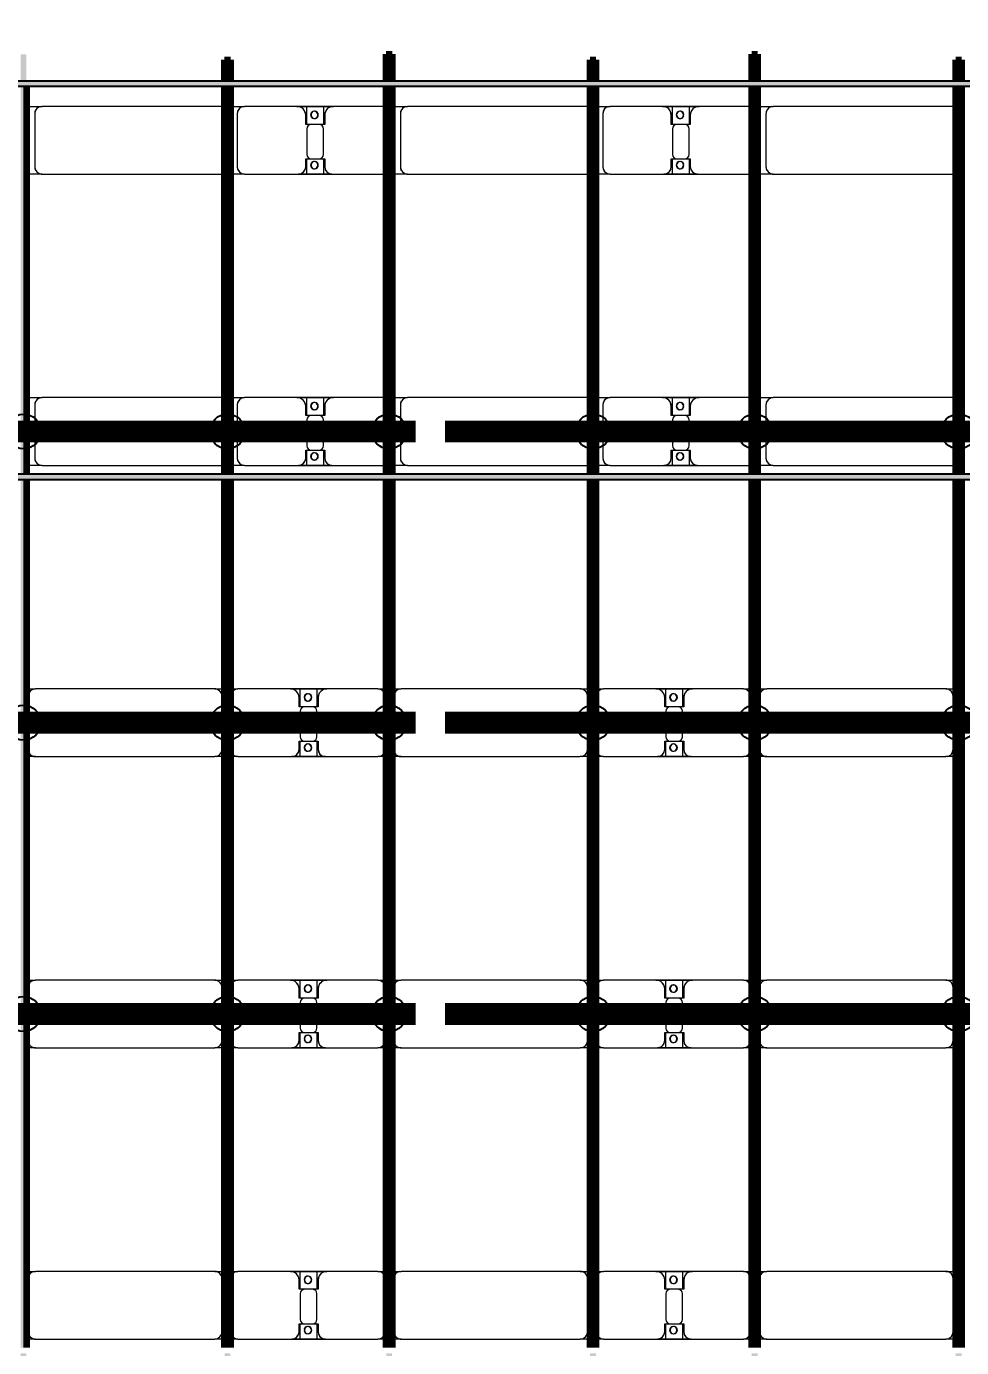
# Model space of a CAD drawing. Header units: millimetres. Extents: x -268744 to 115753, y -96240 to -10461.
# Drawn here: x 8900 to 15320, y -28607 to -19534 of the extents above; entities that cross this region are included whole.
import ezdxf

# ---------------------------------------------------------------- set-up
doc = ezdxf.new("R2010")
doc.units = ezdxf.units.MM
for name, color, linetype, lineweight in [('A-ANNO-DIMS', 211, 'Continuous', 9), ('A-ANNO-DIMS-900', 211, 'Continuous', 9), ('A-GENM', 13, 'Continuous', 9), ('S-BEAM', 12, 'Continuous', 9)]:
    doc.layers.add(name, color=color, linetype=linetype, lineweight=lineweight)
doc.layers.add('GC-HOP 40x60 GIA CUONG', color=1, linetype='Continuous')
doc.styles.add('Trebuchet MS', font='trebuc.ttf', dxfattribs={"width": 0.8, "height": 2700})
doc.dimstyles.new('Arc_Length_-_3mm_Trebuchet_MS_3', dxfattribs={"dimscale": 304.8, "dimtxt": 2783.567448, "dimasz": 2.952756, "dimexe": 4.429134, "dimexo": 4.429134, "dimgap": 0.885827, "dimtad": 1, "dimdec": 0, "dimrnd": 10, "dimzin": 0, "dimdsep": 46, "dimtxsty": 'Trebuchet MS', "dimblk1": 'OBLIQUE', "dimblk2": 'OBLIQUE', "dimsah": 1, "dimcen": 0.09, "dimdle": 2.952756, "dimazin": 0, "dimtfac": 1, "dimtdec": 4, "dimtix": 1, "dimtmove": 0, "dimatfit": 3, "dimfxl": 1, "dimtvp": 1, "dimtfill": 1, "dimtolj": 1, "dimtzin": 0, "dimarcsym": 2})

# ---------------------------------------------------------------- blocks, each defined once
blk = doc.blocks.new('Dầm C52 - Hộp 40x60-104813-KHUNG KẾT CẤU BÈ PIN 1')
at = {"layer": 'S-BEAM', "lineweight": 25}
blk.add_hatch(color=4, dxfattribs=at).paths.add_polyline_path([(-145811, -20), (145811, -20), (145811, 20), (-145811, 20)])
at = {"layer": 'S-BEAM', "color": 4, "lineweight": 25}
for p, q in [((-145811, 20), (145811, 20)), ((145811, -20), (-145811, -20))]:
    blk.add_line(p, q, dxfattribs=at)
blk = doc.blocks.new('Dầm C52 - Hộp 40x60-V24-KHUNG KẾT CẤU BÈ PIN 1')
at = {"layer": 'S-BEAM', "lineweight": 25}
blk.add_hatch(color=4, dxfattribs=at).paths.add_polyline_path([(-145811, -20), (145811, -20), (145811, 20), (-145811, 20)])
at = {"layer": 'S-BEAM', "color": 4, "lineweight": 25}
for p, q in [((-145811, 20), (145811, 20)), ((145811, -20), (-145811, -20))]:
    blk.add_line(p, q, dxfattribs=at)
blk = doc.blocks.new('Dai phao do pin - DẢI PHAO ĐỠ PIN-V100-KHUNG KẾT CẤU BÈ PIN 1')
at = {"layer": 'A-GENM', "color": 7}
for p, q in [((44497.6, 241.6), (44559.7, 241.6)), ((44497.6, 241.6), (44559.7, 241.6)), ((44509.7, 191.6), (44509.7, -173.4)), ((45790.3, 241.6), (44559.7, 241.6)), ((45790.3, 241.6), (45857.6, 241.6)), ((45790.3, 241.6), (45857.6, 241.6)), ((45840.3, -173.4), (45840.3, 191.6)), ((45897.6, 241.6), (45949.7, 241.6)), ((45897.6, 241.6), (45949.7, 241.6)), ((45899.7, 191.6), (45899.7, -173.4)), ((46309.7, 241.6), (45949.7, 241.6)), ((46309.7, 241.6), (46492.2, 241.6)), ((46492.2, 241.6), (46309.7, 241.6)), ((46369.7, 118.2), (46369.7, 181.6)), ((46377.8, 241.6), (46560.3, 241.6)), ((46377.8, 116.2), (46377.8, 241.6)), ((46560.3, 241.6), (46383.6, 241.6)), ((46492.2, 241.6), (46492.2, 116.2)), ((46500.3, 181.6), (46500.3, 118.2)), ((46910.3, 241.6), (46560.3, 241.6)), ((46910.3, 241.6), (46967.6, 241.6)), ((46910.3, 241.6), (46967.6, 241.6)), ((46960.3, -173.4), (46960.3, 191.6)), ((47007.6, 241.6), (47069.7, 241.6)), ((47007.6, 241.6), (47069.7, 241.6)), ((47019.7, 191.6), (47019.7, -173.4)), ((48300.3, 241.6), (47069.7, 241.6)), ((48300.3, 241.6), (48367.6, 241.6)), ((48300.3, 241.6), (48367.6, 241.6)), ((48350.3, -173.4), (48350.3, 191.6)), ((48407.6, 241.6), (48459.7, 241.6)), ((48407.6, 241.6), (48459.7, 241.6)), ((48409.7, 191.6), (48409.7, -173.4)), ((48819.7, 241.6), (48459.7, 241.6)), ((48819.7, 241.6), (49002.2, 241.6)), ((49002.2, 241.6), (48819.7, 241.6)), ((48879.7, 118.2), (48879.7, 181.6)), ((48887.8, 241.6), (49070.3, 241.6)), ((48887.8, 116.2), (48887.8, 241.6)), ((49070.3, 241.6), (48887.8, 241.6)), ((49002.2, 241.6), (49002.2, 116.2)), ((49010.3, 181.6), (49010.3, 118.2)), ((49420.3, 241.6), (49070.3, 241.6)), ((49420.3, 241.6), (49477.6, 241.6)), ((49420.3, 241.6), (49477.6, 241.6)), ((49470.3, -173.4), (49470.3, 191.6)), ((49517.6, 241.6), (49579.7, 241.6)), ((49517.6, 241.6), (49579.7, 241.6)), ((49529.7, 191.6), (49529.7, -173.4)), ((50810.3, 241.6), (49579.7, 241.6)), ((50810.3, 241.6), (50877.6, 241.6)), ((50810.3, 241.6), (50877.6, 241.6)), ((50860.3, -173.4), (50860.3, 191.6)), ((46462.2, 118.2), (46369.7, 118.2)), ((46500.3, 118.2), (46407.8, 118.2)), ((48972.2, 118.2), (48879.7, 118.2)), ((49010.3, 118.2), (48917.8, 118.2)), ((46377.8, 88.2), (46377.8, -88.2)), ((46492.2, -88.2), (46492.2, 88.2)), ((48887.8, 88.2), (48887.8, -88.2)), ((49002.2, -88.2), (49002.2, 88.2)), ((46369.7, -173.4), (46369.7, -118.2)), ((46369.7, -118.2), (46462.2, -118.2)), ((46377.8, -223.4), (46377.8, -116.2)), ((46407.8, -118.2), (46500.3, -118.2)), ((46492.2, -116.2), (46492.2, -223.4)), ((46500.3, -118.2), (46500.3, -173.4)), ((48879.7, -173.4), (48879.7, -118.2)), ((48879.7, -118.2), (48972.2, -118.2)), ((48887.8, -223.4), (48887.8, -116.2)), ((48917.8, -118.2), (49010.3, -118.2)), ((49002.2, -116.2), (49002.2, -223.4)), ((49010.3, -118.2), (49010.3, -173.4)), ((44559.7, -223.4), (44497.6, -223.4)), ((44559.7, -223.4), (44497.6, -223.4)), ((44559.7, -223.4), (45790.3, -223.4)), ((45857.6, -223.4), (45790.3, -223.4)), ((45857.6, -223.4), (45790.3, -223.4)), ((45949.7, -223.4), (45897.6, -223.4)), ((45949.7, -223.4), (45897.6, -223.4)), ((45949.7, -223.4), (46319.7, -223.4)), ((46492.2, -223.4), (46319.7, -223.4)), ((46319.7, -223.4), (46492.2, -223.4)), ((46550.3, -223.4), (46377.8, -223.4)), ((46383.6, -223.4), (46550.3, -223.4)), ((46550.3, -223.4), (46910.3, -223.4)), ((46967.6, -223.4), (46910.3, -223.4)), ((46967.6, -223.4), (46910.3, -223.4)), ((47069.7, -223.4), (47007.6, -223.4)), ((47069.7, -223.4), (47007.6, -223.4)), ((47069.7, -223.4), (48300.3, -223.4)), ((48367.6, -223.4), (48300.3, -223.4)), ((48367.6, -223.4), (48300.3, -223.4)), ((48459.7, -223.4), (48407.6, -223.4)), ((48459.7, -223.4), (48407.6, -223.4)), ((48459.7, -223.4), (48829.7, -223.4)), ((49002.2, -223.4), (48829.7, -223.4)), ((48829.7, -223.4), (49002.2, -223.4)), ((49060.3, -223.4), (48887.8, -223.4)), ((48887.8, -223.4), (49060.3, -223.4)), ((49060.3, -223.4), (49420.3, -223.4)), ((49477.6, -223.4), (49420.3, -223.4)), ((49477.6, -223.4), (49420.3, -223.4)), ((49579.7, -223.4), (49517.6, -223.4)), ((49579.7, -223.4), (49517.6, -223.4)), ((49579.7, -223.4), (50810.3, -223.4)), ((50877.6, -223.4), (50810.3, -223.4)), ((50877.6, -223.4), (50810.3, -223.4))]:
    blk.add_line(p, q, dxfattribs=at)
for centre, radius, start, end in [((44559.7, 191.6), 50, 90, 180), ((44559.7, 191.6), 50, 150, 180), ((44559.7, 191.6), 50, 105, 135), ((45790.3, 191.6), 50, 0, 90), ((45790.3, 191.6), 50, 60, 90), ((45790.3, 191.6), 50, 15, 30), ((45949.7, 191.6), 50, 90, 180), ((45949.7, 191.6), 50, 105, 180), ((46309.7, 181.6), 60, 0, 90), ((46309.7, 181.6), 60, 0, 60), ((46428.6, 183.2), 25, 0, 180), ((46428.6, 183.2), 25, 180, 360), ((46428.6, 183.2), 25, 0, 165), ((46431.4, 183.2), 25, 0, 180), ((46431.4, 183.2), 25, 90, 180), ((46431.4, 183.2), 25, 180, 0), ((46431.4, 183.2), 25, 180, 300), ((46428.6, 183.2), 25, 210, 0), ((46431.4, 183.2), 25, 15, 75), ((46560.3, 181.6), 60, 90, 180), ((46560.3, 181.6), 60, 120, 180), ((46910.3, 191.6), 50, 0, 90), ((46910.3, 191.6), 50, 0, 75), ((47069.7, 191.6), 50, 90, 180), ((47069.7, 191.6), 50, 150, 180), ((47069.7, 191.6), 50, 105, 135), ((48300.3, 191.6), 50, 0, 90), ((48300.3, 191.6), 50, 60, 90), ((48300.3, 191.6), 50, 15, 30), ((48459.7, 191.6), 50, 90, 180), ((48459.7, 191.6), 50, 105, 180), ((48819.7, 181.6), 60, 0, 90), ((48819.7, 181.6), 60, 0, 60), ((48938.6, 183.2), 25, 0, 180), ((48938.6, 183.2), 25, 180, 360), ((48938.6, 183.2), 25, 0, 165), ((48941.4, 183.2), 25, 0, 180), ((48941.4, 183.2), 25, 90, 180), ((48941.4, 183.2), 25, 180, 360), ((48941.4, 183.2), 25, 180, 300), ((48938.6, 183.2), 25, 210, 0), ((48941.4, 183.2), 25, 15, 75), ((49070.3, 181.6), 60, 90, 180), ((49070.3, 181.6), 60, 120, 180), ((49420.3, 191.6), 50, 0, 90), ((49420.3, 191.6), 50, 0, 75), ((49579.7, 191.6), 50, 90, 180), ((49579.7, 191.6), 50, 150, 180), ((49579.7, 191.6), 50, 105, 135), ((50810.3, 191.6), 50, 360, 90), ((50810.3, 191.6), 50, 60, 90), ((50810.3, 191.6), 50, 15, 30), ((46407.8, 88.2), 30, 90, 180), ((46431.4, 183.2), 25, 330, 345), ((46462.2, 88.2), 30, 0, 90), ((48917.8, 88.2), 30, 90, 180), ((48941.4, 183.2), 25, 330, 345), ((48972.2, 88.2), 30, 0, 90), ((46407.8, -88.2), 30, 180, 270), ((46462.2, -88.2), 30, 270, 360), ((48917.8, -88.2), 30, 180, 270), ((48972.2, -88.2), 30, 270, 360), ((44559.7, -173.4), 50, 180, 270), ((44559.7, -173.4), 50, 180, 210), ((45790.3, -173.4), 50, 270, 0), ((45790.3, -173.4), 50, 330, 360), ((45949.7, -173.4), 50, 180, 270), ((45949.7, -173.4), 50, 180, 255), ((46319.7, -173.4), 50, 270, 0), ((46319.7, -173.4), 50, 285, 0), ((46428.6, -161.8), 25, 0, 180), ((46428.6, -161.8), 25, 180, 0), ((46428.6, -161.8), 25, 105, 165), ((46428.6, -161.8), 25, 195, 0), ((46431.4, -161.8), 25, 0, 180), ((46431.4, -161.8), 25, 105, 180), ((46431.4, -161.8), 25, 180, 0), ((46431.4, -161.8), 25, 180, 270), ((46428.6, -161.8), 25, 0, 75), ((46431.4, -161.8), 25, 15, 75), ((46431.4, -161.8), 25, 285, 345), ((46550.3, -173.4), 50, 180, 270), ((46550.3, -173.4), 50, 180, 255), ((46910.3, -173.4), 50, 270, 0), ((46910.3, -173.4), 50, 285, 360), ((47069.7, -173.4), 50, 180, 270), ((47069.7, -173.4), 50, 180, 210), ((48300.3, -173.4), 50, 270, 0), ((48300.3, -173.4), 50, 330, 0), ((48459.7, -173.4), 50, 180, 270), ((48459.7, -173.4), 50, 180, 255), ((48829.7, -173.4), 50, 270, 0), ((48829.7, -173.4), 50, 285, 0), ((48938.6, -161.8), 25, 0, 180), ((48938.6, -161.8), 25, 180, 0), ((48938.6, -161.8), 25, 105, 165), ((48938.6, -161.8), 25, 195, 0), ((48941.4, -161.8), 25, 360, 180), ((48941.4, -161.8), 25, 105, 180), ((48941.4, -161.8), 25, 180, 360), ((48941.4, -161.8), 25, 180, 270), ((48938.6, -161.8), 25, 0, 75), ((48941.4, -161.8), 25, 15, 75), ((48941.4, -161.8), 25, 285, 345), ((49060.3, -173.4), 50, 180, 270), ((49060.3, -173.4), 50, 180, 255), ((49420.3, -173.4), 50, 270, 360), ((49420.3, -173.4), 50, 285, 360), ((49579.7, -173.4), 50, 180, 270), ((49579.7, -173.4), 50, 180, 210), ((50810.3, -173.4), 50, 270, 0), ((50810.3, -173.4), 50, 330, 0), ((44559.7, -173.4), 50, 240, 270), ((45790.3, -173.4), 50, 285, 300), ((47069.7, -173.4), 50, 240, 270), ((48300.3, -173.4), 50, 285, 300), ((49579.7, -173.4), 50, 240, 270), ((50810.3, -173.4), 50, 285, 300)]:
    blk.add_arc(centre, radius, start, end, dxfattribs=at)
blk = doc.blocks.new('Dai phao do pin - DẢI PHAO ĐỠ PIN-V101-KHUNG KẾT CẤU BÈ PIN 1')
at = {"layer": 'A-GENM', "color": 7}
for p, q in [((44497.6, 241.6), (44559.7, 241.6)), ((44497.6, 241.6), (44559.7, 241.6)), ((44509.7, 191.6), (44509.7, -173.4)), ((45790.3, 241.6), (44559.7, 241.6)), ((45790.3, 241.6), (45857.6, 241.6)), ((45790.3, 241.6), (45857.6, 241.6)), ((45840.3, -173.4), (45840.3, 191.6)), ((45897.6, 241.6), (45949.7, 241.6)), ((45897.6, 241.6), (45949.7, 241.6)), ((45899.7, 191.6), (45899.7, -173.4)), ((46309.7, 241.6), (45949.7, 241.6)), ((46309.7, 241.6), (46492.2, 241.6)), ((46492.2, 241.6), (46309.7, 241.6)), ((46369.7, 118.2), (46369.7, 181.6)), ((46377.8, 241.6), (46560.3, 241.6)), ((46377.8, 116.2), (46377.8, 241.6)), ((46560.3, 241.6), (46383.6, 241.6)), ((46492.2, 241.6), (46492.2, 116.2)), ((46500.3, 181.6), (46500.3, 118.2)), ((46910.3, 241.6), (46560.3, 241.6)), ((46910.3, 241.6), (46967.6, 241.6)), ((46910.3, 241.6), (46967.6, 241.6)), ((46960.3, -173.4), (46960.3, 191.6)), ((47007.6, 241.6), (47069.7, 241.6)), ((47007.6, 241.6), (47069.7, 241.6)), ((47019.7, 191.6), (47019.7, -173.4)), ((48300.3, 241.6), (47069.7, 241.6)), ((48300.3, 241.6), (48367.6, 241.6)), ((48300.3, 241.6), (48367.6, 241.6)), ((48350.3, -173.4), (48350.3, 191.6)), ((48407.6, 241.6), (48459.7, 241.6)), ((48407.6, 241.6), (48459.7, 241.6)), ((48409.7, 191.6), (48409.7, -173.4)), ((48819.7, 241.6), (48459.7, 241.6)), ((48819.7, 241.6), (49002.2, 241.6)), ((49002.2, 241.6), (48819.7, 241.6)), ((48879.7, 118.2), (48879.7, 181.6)), ((48887.8, 241.6), (49070.3, 241.6)), ((48887.8, 116.2), (48887.8, 241.6)), ((49070.3, 241.6), (48887.8, 241.6)), ((49002.2, 241.6), (49002.2, 116.2)), ((49010.3, 181.6), (49010.3, 118.2)), ((49420.3, 241.6), (49070.3, 241.6)), ((49420.3, 241.6), (49477.6, 241.6)), ((49420.3, 241.6), (49477.6, 241.6)), ((49470.3, -173.4), (49470.3, 191.6)), ((49517.6, 241.6), (49579.7, 241.6)), ((49517.6, 241.6), (49579.7, 241.6)), ((49529.7, 191.6), (49529.7, -173.4)), ((50810.3, 241.6), (49579.7, 241.6)), ((50810.3, 241.6), (50877.6, 241.6)), ((50810.3, 241.6), (50877.6, 241.6)), ((50860.3, -173.4), (50860.3, 191.6)), ((46462.2, 118.2), (46369.7, 118.2)), ((46500.3, 118.2), (46407.8, 118.2)), ((48972.2, 118.2), (48879.7, 118.2)), ((49010.3, 118.2), (48917.8, 118.2)), ((46377.8, 88.2), (46377.8, -88.2)), ((46492.2, -88.2), (46492.2, 88.2)), ((48887.8, 88.2), (48887.8, -88.2)), ((49002.2, -88.2), (49002.2, 88.2)), ((46369.7, -173.4), (46369.7, -118.2)), ((46369.7, -118.2), (46462.2, -118.2)), ((46377.8, -223.4), (46377.8, -116.2)), ((46407.8, -118.2), (46500.3, -118.2)), ((46492.2, -116.2), (46492.2, -223.4)), ((46500.3, -118.2), (46500.3, -173.4)), ((48879.7, -173.4), (48879.7, -118.2)), ((48879.7, -118.2), (48972.2, -118.2)), ((48887.8, -223.4), (48887.8, -116.2)), ((48917.8, -118.2), (49010.3, -118.2)), ((49002.2, -116.2), (49002.2, -223.4)), ((49010.3, -118.2), (49010.3, -173.4)), ((44559.7, -223.4), (44497.6, -223.4)), ((44559.7, -223.4), (44497.6, -223.4)), ((44559.7, -223.4), (45790.3, -223.4)), ((45857.6, -223.4), (45790.3, -223.4)), ((45857.6, -223.4), (45790.3, -223.4)), ((45949.7, -223.4), (45897.6, -223.4)), ((45949.7, -223.4), (45897.6, -223.4)), ((45949.7, -223.4), (46319.7, -223.4)), ((46492.2, -223.4), (46319.7, -223.4)), ((46319.7, -223.4), (46492.2, -223.4)), ((46550.3, -223.4), (46377.8, -223.4)), ((46383.6, -223.4), (46550.3, -223.4)), ((46550.3, -223.4), (46910.3, -223.4)), ((46967.6, -223.4), (46910.3, -223.4)), ((46967.6, -223.4), (46910.3, -223.4)), ((47069.7, -223.4), (47007.6, -223.4)), ((47069.7, -223.4), (47007.6, -223.4)), ((47069.7, -223.4), (48300.3, -223.4)), ((48367.6, -223.4), (48300.3, -223.4)), ((48367.6, -223.4), (48300.3, -223.4)), ((48459.7, -223.4), (48407.6, -223.4)), ((48459.7, -223.4), (48407.6, -223.4)), ((48459.7, -223.4), (48829.7, -223.4)), ((49002.2, -223.4), (48829.7, -223.4)), ((48829.7, -223.4), (49002.2, -223.4)), ((49060.3, -223.4), (48887.8, -223.4)), ((48887.8, -223.4), (49060.3, -223.4)), ((49060.3, -223.4), (49420.3, -223.4)), ((49477.6, -223.4), (49420.3, -223.4)), ((49477.6, -223.4), (49420.3, -223.4)), ((49579.7, -223.4), (49517.6, -223.4)), ((49579.7, -223.4), (49517.6, -223.4)), ((49579.7, -223.4), (50810.3, -223.4)), ((50877.6, -223.4), (50810.3, -223.4)), ((50877.6, -223.4), (50810.3, -223.4))]:
    blk.add_line(p, q, dxfattribs=at)
for centre, radius, start, end in [((44559.7, 191.6), 50, 90, 180), ((44559.7, 191.6), 50, 150, 180), ((44559.7, 191.6), 50, 105, 135), ((45790.3, 191.6), 50, 0, 90), ((45790.3, 191.6), 50, 60, 90), ((45790.3, 191.6), 50, 15, 30), ((45949.7, 191.6), 50, 90, 180), ((45949.7, 191.6), 50, 105, 180), ((46309.7, 181.6), 60, 0, 90), ((46309.7, 181.6), 60, 0, 60), ((46428.6, 183.2), 25, 0, 180), ((46428.6, 183.2), 25, 180, 360), ((46428.6, 183.2), 25, 0, 165), ((46431.4, 183.2), 25, 0, 180), ((46431.4, 183.2), 25, 90, 180), ((46431.4, 183.2), 25, 180, 0), ((46431.4, 183.2), 25, 180, 300), ((46428.6, 183.2), 25, 210, 0), ((46431.4, 183.2), 25, 15, 75), ((46560.3, 181.6), 60, 90, 180), ((46560.3, 181.6), 60, 120, 180), ((46910.3, 191.6), 50, 0, 90), ((46910.3, 191.6), 50, 0, 75), ((47069.7, 191.6), 50, 90, 180), ((47069.7, 191.6), 50, 150, 180), ((47069.7, 191.6), 50, 105, 135), ((48300.3, 191.6), 50, 0, 90), ((48300.3, 191.6), 50, 60, 90), ((48300.3, 191.6), 50, 15, 30), ((48459.7, 191.6), 50, 90, 180), ((48459.7, 191.6), 50, 105, 180), ((48819.7, 181.6), 60, 0, 90), ((48819.7, 181.6), 60, 0, 60), ((48938.6, 183.2), 25, 0, 180), ((48938.6, 183.2), 25, 180, 360), ((48938.6, 183.2), 25, 0, 165), ((48941.4, 183.2), 25, 0, 180), ((48941.4, 183.2), 25, 90, 180), ((48941.4, 183.2), 25, 180, 360), ((48941.4, 183.2), 25, 180, 300), ((48938.6, 183.2), 25, 210, 0), ((48941.4, 183.2), 25, 15, 75), ((49070.3, 181.6), 60, 90, 180), ((49070.3, 181.6), 60, 120, 180), ((49420.3, 191.6), 50, 0, 90), ((49420.3, 191.6), 50, 0, 75), ((49579.7, 191.6), 50, 90, 180), ((49579.7, 191.6), 50, 150, 180), ((49579.7, 191.6), 50, 105, 135), ((50810.3, 191.6), 50, 360, 90), ((50810.3, 191.6), 50, 60, 90), ((50810.3, 191.6), 50, 15, 30), ((46407.8, 88.2), 30, 90, 180), ((46431.4, 183.2), 25, 330, 345), ((46462.2, 88.2), 30, 0, 90), ((48917.8, 88.2), 30, 90, 180), ((48941.4, 183.2), 25, 330, 345), ((48972.2, 88.2), 30, 0, 90), ((46407.8, -88.2), 30, 180, 270), ((46462.2, -88.2), 30, 270, 360), ((48917.8, -88.2), 30, 180, 270), ((48972.2, -88.2), 30, 270, 360), ((44559.7, -173.4), 50, 180, 270), ((44559.7, -173.4), 50, 180, 210), ((45790.3, -173.4), 50, 270, 0), ((45790.3, -173.4), 50, 330, 360), ((45949.7, -173.4), 50, 180, 270), ((45949.7, -173.4), 50, 180, 255), ((46319.7, -173.4), 50, 270, 0), ((46319.7, -173.4), 50, 285, 0), ((46428.6, -161.8), 25, 0, 180), ((46428.6, -161.8), 25, 180, 0), ((46428.6, -161.8), 25, 105, 165), ((46428.6, -161.8), 25, 195, 0), ((46431.4, -161.8), 25, 0, 180), ((46431.4, -161.8), 25, 105, 180), ((46431.4, -161.8), 25, 180, 0), ((46431.4, -161.8), 25, 180, 270), ((46428.6, -161.8), 25, 0, 75), ((46431.4, -161.8), 25, 15, 75), ((46431.4, -161.8), 25, 285, 345), ((46550.3, -173.4), 50, 180, 270), ((46550.3, -173.4), 50, 180, 255), ((46910.3, -173.4), 50, 270, 0), ((46910.3, -173.4), 50, 285, 360), ((47069.7, -173.4), 50, 180, 270), ((47069.7, -173.4), 50, 180, 210), ((48300.3, -173.4), 50, 270, 0), ((48300.3, -173.4), 50, 330, 0), ((48459.7, -173.4), 50, 180, 270), ((48459.7, -173.4), 50, 180, 255), ((48829.7, -173.4), 50, 270, 0), ((48829.7, -173.4), 50, 285, 0), ((48938.6, -161.8), 25, 0, 180), ((48938.6, -161.8), 25, 180, 0), ((48938.6, -161.8), 25, 105, 165), ((48938.6, -161.8), 25, 195, 0), ((48941.4, -161.8), 25, 360, 180), ((48941.4, -161.8), 25, 105, 180), ((48941.4, -161.8), 25, 180, 360), ((48941.4, -161.8), 25, 180, 270), ((48938.6, -161.8), 25, 0, 75), ((48941.4, -161.8), 25, 15, 75), ((48941.4, -161.8), 25, 285, 345), ((49060.3, -173.4), 50, 180, 270), ((49060.3, -173.4), 50, 180, 255), ((49420.3, -173.4), 50, 270, 360), ((49420.3, -173.4), 50, 285, 360), ((49579.7, -173.4), 50, 180, 270), ((49579.7, -173.4), 50, 180, 210), ((50810.3, -173.4), 50, 270, 0), ((50810.3, -173.4), 50, 330, 0), ((44559.7, -173.4), 50, 240, 270), ((45790.3, -173.4), 50, 285, 300), ((47069.7, -173.4), 50, 240, 270), ((48300.3, -173.4), 50, 285, 300), ((49579.7, -173.4), 50, 240, 270), ((50810.3, -173.4), 50, 285, 300)]:
    blk.add_arc(centre, radius, start, end, dxfattribs=at)
blk = doc.blocks.new('Dai phao do pin - DẢI PHAO ĐỠ PIN-V102-KHUNG KẾT CẤU BÈ PIN 1')
at = {"layer": 'A-GENM', "color": 7}
for p, q in [((44452.6, 241.6), (44559.7, 241.6)), ((44452.6, 241.6), (44559.7, 241.6)), ((44509.7, 191.6), (44509.7, -173.4)), ((45790.3, 241.6), (44559.7, 241.6)), ((45790.3, 241.6), (45812.6, 241.6)), ((45790.3, 241.6), (45812.6, 241.6)), ((45852.6, 241.6), (45949.7, 241.6)), ((45852.6, 241.6), (45949.7, 241.6)), ((45899.7, 191.6), (45899.7, -173.4)), ((46309.7, 241.6), (45949.7, 241.6)), ((46309.7, 241.6), (46492.2, 241.6)), ((46492.2, 241.6), (46309.7, 241.6)), ((46369.7, 118.2), (46369.7, 181.6)), ((46377.8, 241.6), (46560.3, 241.6)), ((46377.8, 116.2), (46377.8, 241.6)), ((46560.3, 241.6), (46377.8, 241.6)), ((46492.2, 241.6), (46492.2, 116.2)), ((46500.3, 181.6), (46500.3, 118.2)), ((46910.3, 241.6), (46560.3, 241.6)), ((46910.3, 241.6), (46922.6, 241.6)), ((46910.3, 241.6), (46922.6, 241.6)), ((46962.6, 241.6), (47069.7, 241.6)), ((46962.6, 241.6), (47069.7, 241.6)), ((47019.7, 191.6), (47019.7, -173.4)), ((48300.3, 241.6), (47069.7, 241.6)), ((48300.3, 241.6), (48322.6, 241.6)), ((48300.3, 241.6), (48322.6, 241.6)), ((48362.6, 241.6), (48459.7, 241.6)), ((48362.6, 241.6), (48459.7, 241.6)), ((48409.7, 191.6), (48409.7, -173.4)), ((48819.7, 241.6), (48459.7, 241.6)), ((48819.7, 241.6), (49002.2, 241.6)), ((49002.2, 241.6), (48819.7, 241.6)), ((48879.7, 118.2), (48879.7, 181.6)), ((48887.8, 241.6), (49070.3, 241.6)), ((48887.8, 116.2), (48887.8, 241.6)), ((49070.3, 241.6), (48887.8, 241.6)), ((49002.2, 241.6), (49002.2, 116.2)), ((49010.3, 181.6), (49010.3, 118.2)), ((49420.3, 241.6), (49070.3, 241.6)), ((49420.3, 241.6), (49432.6, 241.6)), ((49420.3, 241.6), (49432.6, 241.6)), ((49472.6, 241.6), (49579.7, 241.6)), ((49472.6, 241.6), (49579.7, 241.6)), ((49529.7, 191.6), (49529.7, -173.4)), ((50810.3, 241.6), (49579.7, 241.6)), ((50810.3, 241.6), (50832.6, 241.6)), ((50810.3, 241.6), (50832.6, 241.6)), ((46462.2, 118.2), (46369.7, 118.2)), ((46500.3, 118.2), (46407.8, 118.2)), ((48972.2, 118.2), (48879.7, 118.2)), ((49010.3, 118.2), (48917.8, 118.2)), ((46377.8, 88.2), (46377.8, -88.2)), ((46492.2, -88.2), (46492.2, 88.2)), ((48887.8, 88.2), (48887.8, -88.2)), ((49002.2, -88.2), (49002.2, 88.2)), ((46369.7, -173.4), (46369.7, -118.2)), ((46369.7, -118.2), (46462.2, -118.2)), ((46377.8, -223.4), (46377.8, -116.2)), ((46407.8, -118.2), (46500.3, -118.2)), ((46492.2, -116.2), (46492.2, -223.4)), ((46500.3, -118.2), (46500.3, -173.4)), ((48879.7, -173.4), (48879.7, -118.2)), ((48879.7, -118.2), (48972.2, -118.2)), ((48887.8, -223.4), (48887.8, -116.2)), ((48917.8, -118.2), (49010.3, -118.2)), ((49002.2, -116.2), (49002.2, -223.4)), ((49010.3, -118.2), (49010.3, -173.4)), ((44559.7, -223.4), (44452.6, -223.4)), ((44559.7, -223.4), (44452.6, -223.4)), ((44559.7, -223.4), (45790.3, -223.4)), ((45812.6, -223.4), (45790.3, -223.4)), ((45812.6, -223.4), (45790.3, -223.4)), ((45949.7, -223.4), (45852.6, -223.4)), ((45949.7, -223.4), (45852.6, -223.4)), ((45949.7, -223.4), (46319.7, -223.4)), ((46492.2, -223.4), (46319.7, -223.4)), ((46319.7, -223.4), (46492.2, -223.4)), ((46550.3, -223.4), (46377.8, -223.4)), ((46377.8, -223.4), (46550.3, -223.4)), ((46550.3, -223.4), (46910.3, -223.4)), ((46922.6, -223.4), (46910.3, -223.4)), ((46922.6, -223.4), (46910.3, -223.4)), ((47069.7, -223.4), (46962.6, -223.4)), ((47069.7, -223.4), (46962.6, -223.4)), ((47069.7, -223.4), (48300.3, -223.4)), ((48322.6, -223.4), (48300.3, -223.4)), ((48322.6, -223.4), (48300.3, -223.4)), ((48459.7, -223.4), (48362.6, -223.4)), ((48459.7, -223.4), (48362.6, -223.4)), ((48459.7, -223.4), (48829.7, -223.4)), ((49002.2, -223.4), (48829.7, -223.4)), ((48829.7, -223.4), (49002.2, -223.4)), ((49060.3, -223.4), (48887.8, -223.4)), ((48887.8, -223.4), (49060.3, -223.4)), ((49060.3, -223.4), (49420.3, -223.4)), ((49432.6, -223.4), (49420.3, -223.4)), ((49432.6, -223.4), (49420.3, -223.4)), ((49579.7, -223.4), (49472.6, -223.4)), ((49579.7, -223.4), (49472.6, -223.4)), ((49579.7, -223.4), (50810.3, -223.4)), ((50832.6, -223.4), (50810.3, -223.4)), ((50832.6, -223.4), (50810.3, -223.4))]:
    blk.add_line(p, q, dxfattribs=at)
for centre, radius, start, end in [((44559.7, 191.6), 50, 90, 180), ((44559.7, 191.6), 50, 150, 180), ((44559.7, 191.6), 50, 105, 135), ((45790.3, 191.6), 50, 75, 90), ((45790.3, 191.6), 50, 75, 90), ((45949.7, 191.6), 50, 90, 180), ((45949.7, 191.6), 50, 105, 180), ((46309.7, 181.6), 60, 0, 90), ((46309.7, 181.6), 60, 0, 60), ((46428.6, 183.2), 25, 0, 180), ((46428.6, 183.2), 25, 180, 360), ((46428.6, 183.2), 25, 0, 165), ((46431.4, 183.2), 25, 0, 180), ((46431.4, 183.2), 25, 90, 180), ((46431.4, 183.2), 25, 180, 0), ((46431.4, 183.2), 25, 180, 300), ((46428.6, 183.2), 25, 210, 0), ((46431.4, 183.2), 25, 15, 75), ((46560.3, 181.6), 60, 90, 180), ((46560.3, 181.6), 60, 120, 180), ((46910.3, 191.6), 50, 75.72455, 90), ((47069.7, 191.6), 50, 90, 180), ((47069.7, 191.6), 50, 150, 180), ((47069.7, 191.6), 50, 105, 135), ((48300.3, 191.6), 50, 75, 90), ((48300.3, 191.6), 50, 75, 90), ((48459.7, 191.6), 50, 90, 180), ((48459.7, 191.6), 50, 105, 180), ((48819.7, 181.6), 60, 0, 90), ((48819.7, 181.6), 60, 0, 60), ((48938.6, 183.2), 25, 0, 180), ((48938.6, 183.2), 25, 180, 360), ((48938.6, 183.2), 25, 0, 165), ((48941.4, 183.2), 25, 0, 180), ((48941.4, 183.2), 25, 90, 180), ((48941.4, 183.2), 25, 180, 360), ((48941.4, 183.2), 25, 180, 300), ((48938.6, 183.2), 25, 210, 0), ((48941.4, 183.2), 25, 15, 75), ((49070.3, 181.6), 60, 90, 180), ((49070.3, 181.6), 60, 120, 180), ((49420.3, 191.6), 50, 75.72455, 90), ((49579.7, 191.6), 50, 90, 180), ((49579.7, 191.6), 50, 150, 180), ((49579.7, 191.6), 50, 105, 135), ((50810.3, 191.6), 50, 75, 90), ((50810.3, 191.6), 50, 75, 90), ((46407.8, 88.2), 30, 90, 180), ((46431.4, 183.2), 25, 330, 345), ((46462.2, 88.2), 30, 0, 90), ((48917.8, 88.2), 30, 90, 180), ((48941.4, 183.2), 25, 330, 345), ((48972.2, 88.2), 30, 0, 90), ((46407.8, -88.2), 30, 180, 270), ((46462.2, -88.2), 30, 270, 360), ((48917.8, -88.2), 30, 180, 270), ((48972.2, -88.2), 30, 270, 360), ((44559.7, -173.4), 50, 180, 270), ((44559.7, -173.4), 50, 180, 210), ((45949.7, -173.4), 50, 180, 270), ((45949.7, -173.4), 50, 180, 255), ((46319.7, -173.4), 50, 270, 0), ((46319.7, -173.4), 50, 292.46268, 0), ((46428.6, -161.8), 25, 0, 180), ((46428.6, -161.8), 25, 180, 0), ((46428.6, -161.8), 25, 105, 165), ((46428.6, -161.8), 25, 195, 0), ((46431.4, -161.8), 25, 0, 180), ((46431.4, -161.8), 25, 105, 180), ((46431.4, -161.8), 25, 180, 0), ((46431.4, -161.8), 25, 180, 270), ((46428.6, -161.8), 25, 0, 75), ((46431.4, -161.8), 25, 15, 75), ((46431.4, -161.8), 25, 285, 345), ((46550.3, -173.4), 50, 180, 270), ((46550.3, -173.4), 50, 180, 255), ((47069.7, -173.4), 50, 180, 270), ((47069.7, -173.4), 50, 180, 210), ((48459.7, -173.4), 50, 180, 270), ((48459.7, -173.4), 50, 180, 255), ((48829.7, -173.4), 50, 270, 0), ((48829.7, -173.4), 50, 285, 0), ((48938.6, -161.8), 25, 0, 180), ((48938.6, -161.8), 25, 180, 0), ((48938.6, -161.8), 25, 105, 165), ((48938.6, -161.8), 25, 195, 0), ((48941.4, -161.8), 25, 360, 180), ((48941.4, -161.8), 25, 105, 180), ((48941.4, -161.8), 25, 180, 360), ((48941.4, -161.8), 25, 180, 270), ((48938.6, -161.8), 25, 0, 75), ((48941.4, -161.8), 25, 15, 75), ((48941.4, -161.8), 25, 285, 345), ((49060.3, -173.4), 50, 180, 270), ((49060.3, -173.4), 50, 180, 255), ((49579.7, -173.4), 50, 180, 270), ((49579.7, -173.4), 50, 180, 210), ((44559.7, -173.4), 50, 240, 270), ((45790.3, -173.4), 50, 270, 285), ((46910.3, -173.4), 50, 270, 284.27545), ((47069.7, -173.4), 50, 240, 270), ((48300.3, -173.4), 50, 270, 285), ((49420.3, -173.4), 50, 270, 284.27545), ((49579.7, -173.4), 50, 240, 270), ((50810.3, -173.4), 50, 270, 285)]:
    blk.add_arc(centre, radius, start, end, dxfattribs=at)
blk = doc.blocks.new('Dai phao do pin - DẢI PHAO ĐỠ PIN-V103-KHUNG KẾT CẤU BÈ PIN 1')
at = {"layer": 'A-GENM', "color": 7}
for p, q in [((44452.6, 241.6), (44559.7, 241.6)), ((44452.6, 241.6), (44559.7, 241.6)), ((44509.7, 191.6), (44509.7, -173.4)), ((45790.3, 241.6), (44559.7, 241.6)), ((45790.3, 241.6), (45812.6, 241.6)), ((45790.3, 241.6), (45812.6, 241.6)), ((45852.6, 241.6), (45949.7, 241.6)), ((45852.6, 241.6), (45949.7, 241.6)), ((45899.7, 191.6), (45899.7, -173.4)), ((46309.7, 241.6), (45949.7, 241.6)), ((46309.7, 241.6), (46492.2, 241.6)), ((46492.2, 241.6), (46309.7, 241.6)), ((46369.7, 118.2), (46369.7, 181.6)), ((46377.8, 241.6), (46560.3, 241.6)), ((46377.8, 116.2), (46377.8, 241.6)), ((46560.3, 241.6), (46377.8, 241.6)), ((46492.2, 241.6), (46492.2, 116.2)), ((46500.3, 181.6), (46500.3, 118.2)), ((46910.3, 241.6), (46560.3, 241.6)), ((46910.3, 241.6), (46922.6, 241.6)), ((46910.3, 241.6), (46922.6, 241.6)), ((46962.6, 241.6), (47069.7, 241.6)), ((46962.6, 241.6), (47069.7, 241.6)), ((47019.7, 191.6), (47019.7, -173.4)), ((48300.3, 241.6), (47069.7, 241.6)), ((48300.3, 241.6), (48322.6, 241.6)), ((48300.3, 241.6), (48322.6, 241.6)), ((48362.6, 241.6), (48459.7, 241.6)), ((48362.6, 241.6), (48459.7, 241.6)), ((48409.7, 191.6), (48409.7, -173.4)), ((48819.7, 241.6), (48459.7, 241.6)), ((48819.7, 241.6), (49002.2, 241.6)), ((49002.2, 241.6), (48819.7, 241.6)), ((48879.7, 118.2), (48879.7, 181.6)), ((48887.8, 241.6), (49070.3, 241.6)), ((48887.8, 116.2), (48887.8, 241.6)), ((49070.3, 241.6), (48887.8, 241.6)), ((49002.2, 241.6), (49002.2, 116.2)), ((49010.3, 181.6), (49010.3, 118.2)), ((49420.3, 241.6), (49070.3, 241.6)), ((49420.3, 241.6), (49432.6, 241.6)), ((49420.3, 241.6), (49432.6, 241.6)), ((49472.6, 241.6), (49579.7, 241.6)), ((49472.6, 241.6), (49579.7, 241.6)), ((49529.7, 191.6), (49529.7, -173.4)), ((50810.3, 241.6), (49579.7, 241.6)), ((50810.3, 241.6), (50832.6, 241.6)), ((50810.3, 241.6), (50832.6, 241.6)), ((46462.2, 118.2), (46369.7, 118.2)), ((46500.3, 118.2), (46407.8, 118.2)), ((48972.2, 118.2), (48879.7, 118.2)), ((49010.3, 118.2), (48917.8, 118.2)), ((46377.8, 88.2), (46377.8, -88.2)), ((46492.2, -88.2), (46492.2, 88.2)), ((48887.8, 88.2), (48887.8, -88.2)), ((49002.2, -88.2), (49002.2, 88.2)), ((46369.7, -173.4), (46369.7, -118.2)), ((46369.7, -118.2), (46462.2, -118.2)), ((46377.8, -223.4), (46377.8, -116.2)), ((46407.8, -118.2), (46500.3, -118.2)), ((46492.2, -116.2), (46492.2, -223.4)), ((46500.3, -118.2), (46500.3, -173.4)), ((48879.7, -173.4), (48879.7, -118.2)), ((48879.7, -118.2), (48972.2, -118.2)), ((48887.8, -223.4), (48887.8, -116.2)), ((48917.8, -118.2), (49010.3, -118.2)), ((49002.2, -116.2), (49002.2, -223.4)), ((49010.3, -118.2), (49010.3, -173.4)), ((44559.7, -223.4), (44452.6, -223.4)), ((44559.7, -223.4), (44452.6, -223.4)), ((44559.7, -223.4), (45790.3, -223.4)), ((45812.6, -223.4), (45790.3, -223.4)), ((45812.6, -223.4), (45790.3, -223.4)), ((45949.7, -223.4), (45852.6, -223.4)), ((45949.7, -223.4), (45852.6, -223.4)), ((45949.7, -223.4), (46319.7, -223.4)), ((46492.2, -223.4), (46319.7, -223.4)), ((46319.7, -223.4), (46492.2, -223.4)), ((46550.3, -223.4), (46377.8, -223.4)), ((46377.8, -223.4), (46550.3, -223.4)), ((46550.3, -223.4), (46910.3, -223.4)), ((46922.6, -223.4), (46910.3, -223.4)), ((46922.6, -223.4), (46910.3, -223.4)), ((47069.7, -223.4), (46962.6, -223.4)), ((47069.7, -223.4), (46962.6, -223.4)), ((47069.7, -223.4), (48300.3, -223.4)), ((48322.6, -223.4), (48300.3, -223.4)), ((48322.6, -223.4), (48300.3, -223.4)), ((48459.7, -223.4), (48362.6, -223.4)), ((48459.7, -223.4), (48362.6, -223.4)), ((48459.7, -223.4), (48829.7, -223.4)), ((49002.2, -223.4), (48829.7, -223.4)), ((48829.7, -223.4), (49002.2, -223.4)), ((49060.3, -223.4), (48887.8, -223.4)), ((48887.8, -223.4), (49060.3, -223.4)), ((49060.3, -223.4), (49420.3, -223.4)), ((49432.6, -223.4), (49420.3, -223.4)), ((49432.6, -223.4), (49420.3, -223.4)), ((49579.7, -223.4), (49472.6, -223.4)), ((49579.7, -223.4), (49472.6, -223.4)), ((49579.7, -223.4), (50810.3, -223.4)), ((50832.6, -223.4), (50810.3, -223.4)), ((50832.6, -223.4), (50810.3, -223.4))]:
    blk.add_line(p, q, dxfattribs=at)
for centre, radius, start, end in [((44559.7, 191.6), 50, 90, 180), ((44559.7, 191.6), 50, 150, 180), ((44559.7, 191.6), 50, 105, 135), ((45790.3, 191.6), 50, 75, 90), ((45790.3, 191.6), 50, 75, 90), ((45949.7, 191.6), 50, 90, 180), ((45949.7, 191.6), 50, 105, 180), ((46309.7, 181.6), 60, 0, 90), ((46309.7, 181.6), 60, 0, 60), ((46428.6, 183.2), 25, 0, 180), ((46428.6, 183.2), 25, 180, 360), ((46428.6, 183.2), 25, 0, 165), ((46431.4, 183.2), 25, 0, 180), ((46431.4, 183.2), 25, 90, 180), ((46431.4, 183.2), 25, 180, 0), ((46431.4, 183.2), 25, 180, 300), ((46428.6, 183.2), 25, 210, 0), ((46431.4, 183.2), 25, 15, 75), ((46560.3, 181.6), 60, 90, 180), ((46560.3, 181.6), 60, 120, 180), ((46910.3, 191.6), 50, 75.72455, 90), ((47069.7, 191.6), 50, 90, 180), ((47069.7, 191.6), 50, 150, 180), ((47069.7, 191.6), 50, 105, 135), ((48300.3, 191.6), 50, 75, 90), ((48300.3, 191.6), 50, 75, 90), ((48459.7, 191.6), 50, 90, 180), ((48459.7, 191.6), 50, 105, 180), ((48819.7, 181.6), 60, 0, 90), ((48819.7, 181.6), 60, 0, 60), ((48938.6, 183.2), 25, 0, 180), ((48938.6, 183.2), 25, 180, 360), ((48938.6, 183.2), 25, 0, 165), ((48941.4, 183.2), 25, 0, 180), ((48941.4, 183.2), 25, 90, 180), ((48941.4, 183.2), 25, 180, 360), ((48941.4, 183.2), 25, 180, 300), ((48938.6, 183.2), 25, 210, 0), ((48941.4, 183.2), 25, 15, 75), ((49070.3, 181.6), 60, 90, 180), ((49070.3, 181.6), 60, 120, 180), ((49420.3, 191.6), 50, 75.72455, 90), ((49579.7, 191.6), 50, 90, 180), ((49579.7, 191.6), 50, 150, 180), ((49579.7, 191.6), 50, 105, 135), ((50810.3, 191.6), 50, 75, 90), ((50810.3, 191.6), 50, 75, 90), ((46407.8, 88.2), 30, 90, 180), ((46431.4, 183.2), 25, 330, 345), ((46462.2, 88.2), 30, 0, 90), ((48917.8, 88.2), 30, 90, 180), ((48941.4, 183.2), 25, 330, 345), ((48972.2, 88.2), 30, 0, 90), ((46407.8, -88.2), 30, 180, 270), ((46462.2, -88.2), 30, 270, 360), ((48917.8, -88.2), 30, 180, 270), ((48972.2, -88.2), 30, 270, 360), ((44559.7, -173.4), 50, 180, 270), ((44559.7, -173.4), 50, 180, 210), ((45949.7, -173.4), 50, 180, 270), ((45949.7, -173.4), 50, 180, 255), ((46319.7, -173.4), 50, 270, 0), ((46319.7, -173.4), 50, 292.46268, 0), ((46428.6, -161.8), 25, 0, 180), ((46428.6, -161.8), 25, 180, 0), ((46428.6, -161.8), 25, 105, 165), ((46428.6, -161.8), 25, 195, 0), ((46431.4, -161.8), 25, 0, 180), ((46431.4, -161.8), 25, 105, 180), ((46431.4, -161.8), 25, 180, 0), ((46431.4, -161.8), 25, 180, 270), ((46428.6, -161.8), 25, 0, 75), ((46431.4, -161.8), 25, 15, 75), ((46431.4, -161.8), 25, 285, 345), ((46550.3, -173.4), 50, 180, 270), ((46550.3, -173.4), 50, 180, 255), ((47069.7, -173.4), 50, 180, 270), ((47069.7, -173.4), 50, 180, 210), ((48459.7, -173.4), 50, 180, 270), ((48459.7, -173.4), 50, 180, 255), ((48829.7, -173.4), 50, 270, 0), ((48829.7, -173.4), 50, 285, 0), ((48938.6, -161.8), 25, 0, 180), ((48938.6, -161.8), 25, 180, 0), ((48938.6, -161.8), 25, 105, 165), ((48938.6, -161.8), 25, 195, 0), ((48941.4, -161.8), 25, 360, 180), ((48941.4, -161.8), 25, 105, 180), ((48941.4, -161.8), 25, 180, 360), ((48941.4, -161.8), 25, 180, 270), ((48938.6, -161.8), 25, 0, 75), ((48941.4, -161.8), 25, 15, 75), ((48941.4, -161.8), 25, 285, 345), ((49060.3, -173.4), 50, 180, 270), ((49060.3, -173.4), 50, 180, 255), ((49579.7, -173.4), 50, 180, 270), ((49579.7, -173.4), 50, 180, 210), ((44559.7, -173.4), 50, 240, 270), ((45790.3, -173.4), 50, 270, 285), ((46910.3, -173.4), 50, 270, 284.27545), ((47069.7, -173.4), 50, 240, 270), ((48300.3, -173.4), 50, 270, 285), ((49420.3, -173.4), 50, 270, 284.27545), ((49579.7, -173.4), 50, 240, 270), ((50810.3, -173.4), 50, 270, 285)]:
    blk.add_arc(centre, radius, start, end, dxfattribs=at)
blk = doc.blocks.new('Dầm C52 - Dầm C52-V1-KHUNG KẾT CẤU BÈ PIN 1')
at = {"layer": 'S-BEAM', "lineweight": 140}
h = blk.add_hatch(color=1, dxfattribs=at)
h.paths.add_polyline_path([(-25480.9, 20), (-25480.9, -20), (-25440.9, -20), (-25445.2, 20)])
h.paths.add_polyline_path([(-25400.9, -20), (-19440.9, -20), (-19443, 20), (-25400.9, 20)])
h.paths.add_polyline_path([(-19400.9, 20), (-19400.9, -20), (-13440.9, -20), (-13440.9, 20), (-18981.3, 20)])
h.paths.add_polyline_path([(-13400.9, -20), (-7440.9, -20), (-7440.9, 20), (-13400.9, 20)])
h.paths.add_polyline_path([(-7400.9, 20), (-7400.9, -20), (-1440.9, -20), (-1440.9, 20), (-6977, 20)])
h.paths.add_polyline_path([(-1400.9, -20), (4559.1, -20), (4559.1, 20), (-1400.9, 20)])
h.paths.add_polyline_path([(4599.1, 20), (4599.1, -20), (10559.1, -20), (10559.1, 20), (5027.2, 20)])
h.paths.add_polyline_path([(10599.1, -20), (16559.1, -20), (16559.1, 20), (10599.1, 20)])
h.paths.add_polyline_path([(16599.1, 20), (16599.1, -20), (22559.1, -20), (22559.1, 20), (17031.5, 20)])
h.paths.add_polyline_path([(22599.1, -20), (25259.1, -20), (25259.1, 20), (22599.1, 20)])
h.paths.add_polyline_path([(25299.1, -20), (25480.9, -20), (25480.9, 20), (25299.1, 20)])
at = {"layer": 'S-BEAM', "color": 1, "lineweight": 140}
for p, q in [((22559.1, -20), (16599.1, -20)), ((25259.1, -20), (22599.1, -20))]:
    blk.add_line(p, q, dxfattribs=at)
blk = doc.blocks.new('Dầm C52 - Dầm C52-102503-KHUNG KẾT CẤU BÈ PIN 1')
at = {"layer": 'S-BEAM', "lineweight": 140}
h = blk.add_hatch(color=1, dxfattribs=at)
h.paths.add_polyline_path([(-25480.9, 20), (-25480.9, -20), (-25440.9, -20), (-25440.9, 20)])
h.paths.add_polyline_path([(-25400.9, 20), (-25400.9, -20), (-19440.9, -20), (-19443, 20), (-24983.5, 20)])
h.paths.add_polyline_path([(-19400.9, 20), (-19400.9, -20), (-13440.9, -20), (-13440.9, 20), (-17596.2, 20)])
h.paths.add_polyline_path([(-13400.9, -20), (-7440.9, -20), (-7440.9, 20), (-13400.9, 20)])
h.paths.add_polyline_path([(-7400.9, -20), (-1440.9, -20), (-1440.9, 20), (-7400.9, 20)])
h.paths.add_polyline_path([(-1400.9, -20), (4559.1, -20), (4559.1, 20), (-1400.9, 20)])
h.paths.add_polyline_path([(4599.1, -20), (10559.1, -20), (10559.1, 20), (4599.1, 20)])
h.paths.add_polyline_path([(10599.1, 20), (10599.1, -20), (16559.1, -20), (16559.1, 20), (11952.8, 20)])
h.paths.add_polyline_path([(16599.1, -20), (22559.1, -20), (22559.1, 20), (16599.1, 20)])
h.paths.add_polyline_path([(22599.1, -20), (25259.1, -20), (25259.1, 20), (22599.1, 20)])
h.paths.add_polyline_path([(25299.1, -20), (25441.8, -20), (25441.8, 20), (25299.1, 20)])
at = {"layer": 'S-BEAM', "color": 1, "lineweight": 140}
for p, q in [((16599.1, 20), (22559.1, 20)), ((22599.1, 20), (25259.1, 20)), ((25299.1, 20), (25441.8, 20)), ((25441.8, 20), (25441.8, -20)), ((22559.1, -20), (16599.1, -20)), ((25259.1, -20), (22599.1, -20)), ((25441.8, -20), (25299.1, -20))]:
    blk.add_line(p, q, dxfattribs=at)
blk = doc.blocks.new('Dầm C52 - Dầm C52-V21-KHUNG KẾT CẤU BÈ PIN 1')
at = {"layer": 'S-BEAM', "lineweight": 140}
h = blk.add_hatch(color=1, dxfattribs=at)
h.paths.add_polyline_path([(-25480.9, 20), (-25480.9, -20), (-25440.9, -20), (-25445.2, 20)])
h.paths.add_polyline_path([(-25400.9, 20), (-25400.9, -20), (-19440.9, -20), (-19443, 20), (-24983.5, 20)])
h.paths.add_polyline_path([(-19400.9, 5.7), (-19400.9, -20), (-13440.9, -20), (-13440.9, 20), (-19400.9, 20)])
h.paths.add_polyline_path([(-13400.9, 5.7), (-13400.9, -20), (-7440.9, -20), (-7440.9, 20), (-13400.9, 20)])
h.paths.add_polyline_path([(-7400.9, -20), (-1440.9, -20), (-1440.9, 20), (-7400.9, 20), (-7400.9, 5.7)])
h.paths.add_polyline_path([(-1400.9, 5.7), (-1400.9, -20), (4559.1, -20), (4559.1, 20), (-1400.9, 20)])
h.paths.add_polyline_path([(4599.1, 20), (4599.1, -20), (10559.1, -20), (10559.1, 20), (5027.2, 20)])
h.paths.add_polyline_path([(10599.1, 5.7), (10599.1, -20), (16559.1, -20), (16559.1, 20), (10599.1, 20)])
h.paths.add_polyline_path([(16599.1, -20), (22559.1, -20), (22559.1, 20), (16599.1, 20), (16599.1, 5.7)])
h.paths.add_polyline_path([(22599.1, 5.7), (22599.1, -20), (25259.1, -20), (25259.1, 20), (22599.1, 20)])
h.paths.add_polyline_path([(25299.1, -20), (25480.9, -20), (25480.9, 20), (25299.1, 20), (25299.1, 5.7)])
at = {"layer": 'S-BEAM', "color": 1, "lineweight": 140}
for p, q in [((16599.1, 20), (22559.1, 20)), ((22599.1, 20), (25259.1, 20)), ((25299.1, 20), (25480.9, 20)), ((25480.9, 20), (25480.9, -20)), ((22559.1, -20), (16599.1, -20)), ((25259.1, -20), (22599.1, -20)), ((25480.9, -20), (25299.1, -20))]:
    blk.add_line(p, q, dxfattribs=at)
blk = doc.blocks.new('Dầm C52 - Dầm C52-V2-KHUNG KẾT CẤU BÈ PIN 1')
at = {"layer": 'S-BEAM', "lineweight": 140}
h = blk.add_hatch(color=1, dxfattribs=at)
h.paths.add_polyline_path([(-25480.9, 20), (-25480.9, -20), (-25440.9, -20), (-25440.9, 20)])
h.paths.add_polyline_path([(-25400.9, 20), (-25400.9, -20), (-19440.9, -20), (-19443, 20), (-24983.5, 20)])
h.paths.add_polyline_path([(-19400.9, 20), (-19400.9, -20), (-13440.9, -20), (-13440.9, 20), (-18519.6, 20)])
h.paths.add_polyline_path([(-13400.9, -20), (-7440.9, -20), (-7440.9, 20), (-13400.9, 20)])
h.paths.add_polyline_path([(-7400.9, 20), (-7400.9, -20), (-1440.9, -20), (-1440.9, 20), (-6515.3, 20)])
h.paths.add_polyline_path([(-1400.9, 20), (-1400.9, -20), (4559.1, -20), (4559.1, 20), (-974.9, 20)])
h.paths.add_polyline_path([(4599.1, -20), (10559.1, -20), (10559.1, 20), (4599.1, 20)])
h.paths.add_polyline_path([(10599.1, -20), (16559.1, -20), (16559.1, 20), (10599.1, 20)])
h.paths.add_polyline_path([(16599.1, 20), (16599.1, -20), (22559.1, -20), (22559.1, 20), (17493.2, 20)])
h.paths.add_polyline_path([(22599.1, 20), (22599.1, -20), (25259.1, -20), (25259.1, 20), (23033.7, 20)])
h.paths.add_polyline_path([(25299.1, -20), (25480.9, -20), (25480.9, 20), (25299.1, 20)])
at = {"layer": 'S-BEAM', "color": 1, "lineweight": 140}
for p, q in [((16599.1, 20), (22559.1, 20)), ((22599.1, 20), (25259.1, 20)), ((25299.1, 20), (25480.9, 20)), ((25480.9, 20), (25480.9, -20)), ((22559.1, -20), (16599.1, -20)), ((25259.1, -20), (22599.1, -20)), ((25480.9, -20), (25299.1, -20))]:
    blk.add_line(p, q, dxfattribs=at)
blk = doc.blocks.new('be pin 1_rvt-1-KHUNG KẾT CẤU BÈ PIN 1')
at = {"layer": 'A-GENM', "lineweight": 9}
for name, p in [('Dai phao do pin - DẢI PHAO ĐỠ PIN-V103-KHUNG KẾT CẤU BÈ PIN 1', (-35553.1, -20324.7)), ('Dai phao do pin - DẢI PHAO ĐỠ PIN-V102-KHUNG KẾT CẤU BÈ PIN 1', (-35553.1, -22324.7)), ('Dai phao do pin - DẢI PHAO ĐỠ PIN-V101-KHUNG KẾT CẤU BÈ PIN 1', (-35598.1, -24324.7)), ('Dai phao do pin - DẢI PHAO ĐỠ PIN-V100-KHUNG KẾT CẤU BÈ PIN 1', (-35598.1, -26324.7)), ('Dai phao do pin - DẢI PHAO ĐỠ PIN-V100-KHUNG KẾT CẤU BÈ PIN 1', (-35598.1, -28324.7))]:
    blk.add_blockref(name, p, dxfattribs=at)
at = {"layer": 'S-BEAM', "lineweight": 9, "rotation": 90.00000000032618}
for name, p in [('Dầm C52 - Dầm C52-V1-KHUNG KẾT CẤU BÈ PIN 1', (8879.5, -45205.6)), ('Dầm C52 - Dầm C52-102503-KHUNG KẾT CẤU BÈ PIN 1', (10279.5, -45205.6)), ('Dầm C52 - Dầm C52-V21-KHUNG KẾT CẤU BÈ PIN 1', (11389.5, -45205.6)), ('Dầm C52 - Dầm C52-102503-KHUNG KẾT CẤU BÈ PIN 1', (12789.5, -45205.6)), ('Dầm C52 - Dầm C52-V2-KHUNG KẾT CẤU BÈ PIN 1', (13899.5, -45205.6)), ('Dầm C52 - Dầm C52-102503-KHUNG KẾT CẤU BÈ PIN 1', (15299.5, -45205.6))]:
    blk.add_blockref(name, p, dxfattribs=at)
at = {"layer": 'S-BEAM', "lineweight": 9}
for name, p in [('Dầm C52 - Hộp 40x60-V24-KHUNG KẾT CẤU BÈ PIN 1', (-110896.7, -19926.5)), ('Dầm C52 - Hộp 40x60-104813-KHUNG KẾT CẤU BÈ PIN 1', (-110896.7, -22626.5))]:
    blk.add_blockref(name, p, dxfattribs=at)
blk = doc.blocks.new('DIMBLOCK5-KHUNG KẾT CẤU BÈ PIN 1')
at = {"layer": 'A-ANNO-DIMS-900', "transparency": 16777216}
for p, q in [((-38074, -14861.3), (-38074, -13511.3)), ((34166, -14861.3), (34166, -13511.3)), ((-38074, -14861.3), (35066, -14861.3)), ((-38074, -14861.3), (-38074, -18738.1)), ((34166, -14861.3), (34166, -18733.1))]:
    blk.add_line(p, q, dxfattribs=at)
at = {"layer": 'A-ANNO-DIMS-900', "lineweight": 70, "transparency": 16777216}
for p, q in [((-38074, -14861.3), (-37624, -14411.3)), ((34166, -14861.3), (34616, -14411.3)), ((-38074, -14861.3), (-38524, -15311.3)), ((34166, -14861.3), (33716, -15311.3))]:
    blk.add_line(p, q, dxfattribs=at)
at = {"layer": 'A-ANNO-DIMS-900', "color": 0, "transparency": 16777216, "insert": (-5492.4, -11136.4), "char_height": 2700, "width": 8492.24, "attachment_point": 1, "line_spacing_factor": 1.048425, "style": 'Trebuchet MS', "bg_fill": 3, "box_fill_scale": 1.25, "bg_fill_color": 256, "bg_fill_true_color": 13158600, "bg_fill_transparency": 0}
blk.add_mtext('72240', dxfattribs=at)
blk = doc.blocks.new('_Oblique')
at = {"color": 0, "linetype": 'ByBlock', "lineweight": -2}
blk.add_line((-0.5, -0.5), (0.5, 0.5), dxfattribs=at)

msp = doc.modelspace()

# ---------------------------------------------------------------- linework, layer by layer
at = {"layer": 'GC-HOP 40x60 GIA CUONG', "const_width": 150}
for points in [[(-2977.8, -22315.6), (11572.1, -22315.6)], [(11772.1, -22315.6), (26323.3, -22315.6)], [(-2977.8, -24315.6), (11572.1, -24315.6)], [(11772.1, -24315.6), (26323.3, -24315.6)], [(-2977.8, -26315.6), (11572.1, -26315.6)], [(11772.1, -26315.6), (26323.3, -26315.6)]]:
    msp.add_lwpolyline(points, dxfattribs=at)
at = {"layer": 'GC-HOP 40x60 GIA CUONG'}
for centre in [(8879.5, -22315.6), (10279.5, -22315.6), (11389.5, -22315.6), (12789.5, -22315.6), (13899.5, -22315.6), (15299.5, -22315.6), (8879.5, -24315.6), (10279.5, -24315.6), (11389.5, -24315.6), (12789.5, -24315.6), (13899.5, -24315.6), (15299.5, -24315.6), (8879.5, -26315.6), (10279.5, -26315.6), (11389.5, -26315.6), (12789.5, -26315.6), (13899.5, -26315.6), (15299.5, -26315.6)]:
    msp.add_circle(centre, 120, dxfattribs=at)

# ---------------------------------------------------------------- block references
at = {"lineweight": 5}
msp.add_blockref('be pin 1_rvt-1-KHUNG KẾT CẤU BÈ PIN 1', (0, 0), dxfattribs=at)

# ---------------------------------------------------------------- next in the draw order: dimensions: what is measured, and where the dimension line sits
at = {"layer": 'A-ANNO-DIMS'}
dim = msp.add_linear_dim(base=(34166, -14861.3), p1=(-38074, -20088.1), p2=(34166, -20083.1), angle=0, dimstyle='Arc_Length_-_3mm_Trebuchet_MS_3', override={"dimpost": '<>', "dimfxl": 72240.000173}, dxfattribs=at)
dim.commit()
dim.dimension.update_dxf_attribs({"geometry": 'DIMBLOCK5-KHUNG KẾT CẤU BÈ PIN 1', "text_midpoint": (-1954, -13217.6)})

doc.saveas('drawing.dxf')
